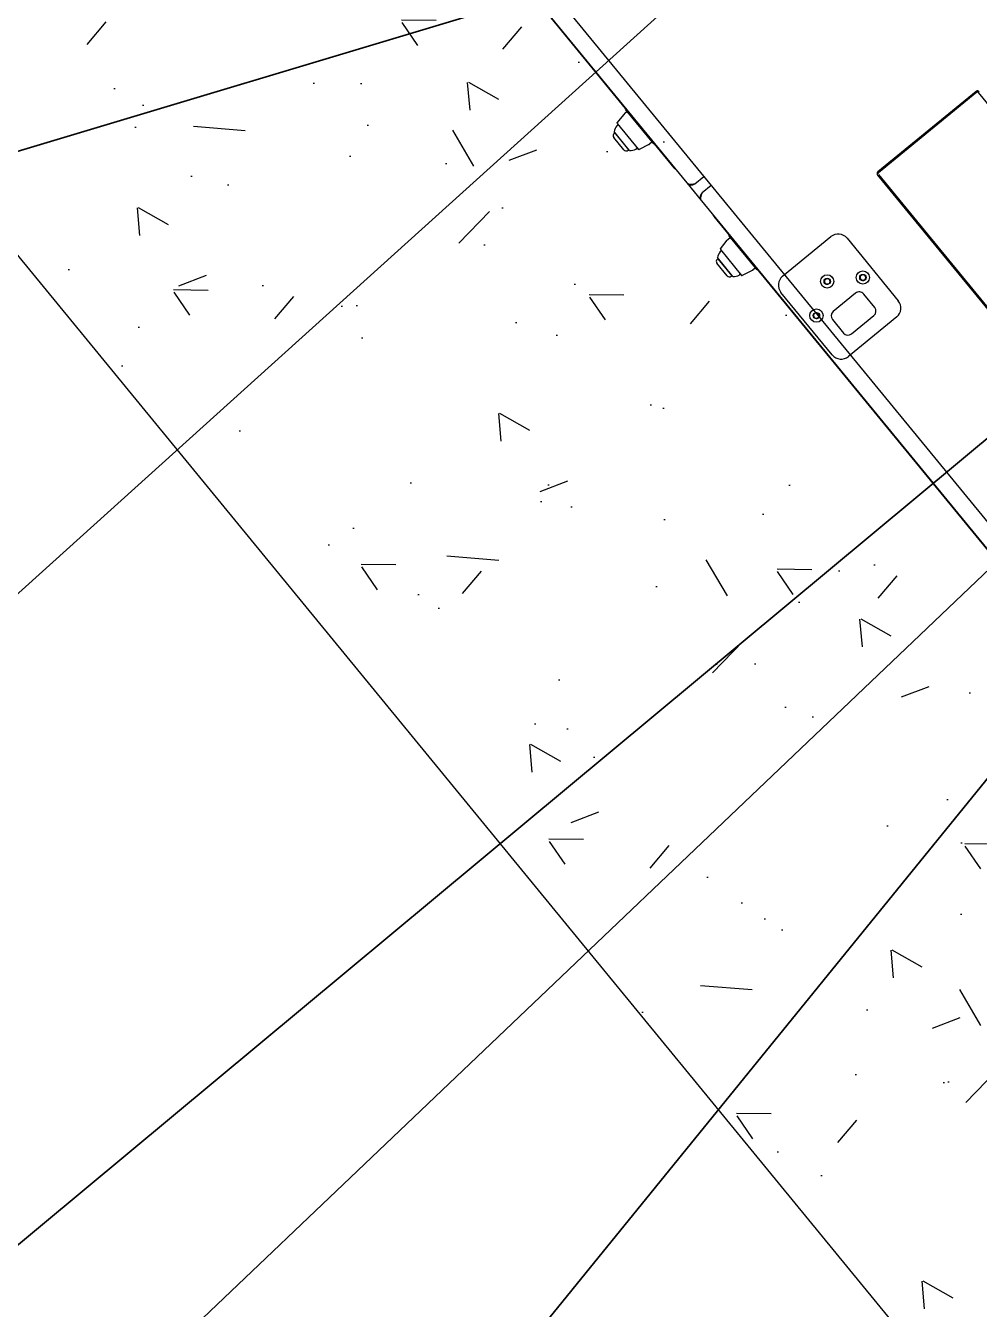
# Model space of a CAD drawing. Header units: metres. Extents: x 214070 to 217049, y 6350584 to 6351315.
# Drawn here: x 214372.164 to 214372.989, y 6351031.701 to 6351032.813 of the extents above; entities that cross this region are included whole.
import ezdxf
from ezdxf.lldxf.tags import DXFTag

# ---------------------------------------------------------------- set-up
doc = ezdxf.new("R2010")
doc.units = ezdxf.units.M
for name, color, linetype in [('230V AC', 5, '230V CABLE'), ('400V AC', 6, '400V CABLE'), ('CAT 6 Cable', 3, 'CAT 6 CABLE')]:
    doc.layers.add(name, color=color, linetype=linetype)
doc.layers.add('FireSS', color=7, linetype='Fire Supression System CABLE', lineweight=25)
doc.layers.add('GG31-E-PLN-001_DC Cable Route Layout Plan_RevA$0$OTHER', color=7, linetype='Continuous', lineweight=30)
doc.styles.add('ISOCP', font='isocp.shx')
tags = doc.linetypes.add('230V CABLE', pattern='A,1,-0.5,["230V",ISOCP,S=0.3,R=0,X=-0.35,Y=-0.15],-0.7', length=2.2).pattern_tags.tags
tags[6] = DXFTag(74, 10)
tags = doc.linetypes.add('400V CABLE', pattern='A,1,-0.5,["400V",ISOCP,S=0.3,R=0,X=-0.35,Y=-0.15],-0.7', length=2.2).pattern_tags.tags
tags[6] = DXFTag(74, 10)
tags = doc.linetypes.add('CAT 6 CABLE', pattern='A,1,-0.5,["CAT6",ISOCP,S=0.3,R=0,X=-0.35,Y=-0.15],-0.9', length=2.4).pattern_tags.tags
tags[6] = DXFTag(74, 10)
tags = doc.linetypes.add('Fire Supression System CABLE', pattern='A,1,-0.5,["FSS",ISOCP,S=0.3,R=0,X=-0.35,Y=-0.15],-0.7', length=2.2).pattern_tags.tags
tags[6] = DXFTag(74, 10)

# ---------------------------------------------------------------- blocks, each defined once
blk = doc.blocks.new('GG31-E-PLN-001_DC Cable Route Layout Plan_RevA$0$SCC')
at = {"layer": 'GG31-E-PLN-001_DC Cable Route Layout Plan_RevA$0$OTHER'}
h = blk.add_hatch(dxfattribs=at)
h.set_pattern_fill('AR-CONC', scale=0.04, angle=-50.64965685767609)
h.set_pattern_definition([(359.3503431423239, (-93.68585742210435, 2.138606351598763), (0.1625044853675563, -0.2377736155121508), [0.03000000000000001, -0.3300000000000001]), (304.3503431423239, (-93.68585742210435, 2.138606351598763), (0.1974723732192054, 0.2336917884477435), [0.024, -0.264]), (49.80178760232391, (-93.67231538160321, 2.118791884155217), (0.3599768556166048, -0.004081828330440906), [0.02549607679999997, -0.2804568447999996]), (355.5345431423239, (-93.62399475095023, 2.189331196887824), (0.2194809325307915, -0.3720916966134502), [0.045, -0.4950000000000001]), (45.98597863232392, (-93.60570469170794, 2.15832355719274), (0.538360805782199, -0.0420433463009515), [0.0382441368, -0.4206855039999999]), (300.5345071323239, (-93.62399475095023, 2.189331196887824), (0.5383608054690231, -0.04204334623731437), [0.036, -0.3960000004]), (330.3503431423239, (-93.6140979957526, 2.145718650306267), (0.02685468915996592, -0.286745227804084), [0.03, -0.33]), (275.3503431423239, (-93.6140979957526, 2.145718650306267), (0.2860092564451406, 0.1086549373035012), [0.024, -0.264]), (20.80178788232391, (-93.61186010551317, 2.121823214415531), (0.312863943263877, -0.1780902886389786), [0.025496076, -0.2804568447999999]), (346.8503431423239, (-93.68585742210435, 2.138606351598763), (0.1060525488437223, 0.08066874043735836), [0, -0.2608, 0, -0.268, 0, -0.265]), (316.8503431423239, (-93.68585742210435, 2.138606351598763), (0.1887176179168756, 0.01866144388251249), [0, -0.1528, 0, -0.2548, 0, -0.101]), (276.8503431423238, (-93.74241562454112, 2.207583229861778), (0.128413779248645, -0.1708388708552017), [0, -0.1, 0, -0.312, 0, -0.414]), (266.8503431423239, (-93.7677780471672, 2.238514565416334), (0.1788739489210354, -0.1549982222265625), [0, -0.13, 0, -0.2072, 0, -0.294])])
h.paths.add_polyline_path([(1.884480484089116, 1.092581029941526), (0.04570484407684372, 3.335102857185064), (-1.655518611220876, 1.940169612916919), (0.1832570287913962, -0.3023522143266186)])
h.paths.add_polyline_path([(-0.02390656751489395, 2.631430880070581), (1.180808506974634, 1.162192441533263), (0.2528684403831347, 0.4013197627878649), (-0.9518466341063929, 1.870558201325182)], flags=16)
h = blk.add_hatch(dxfattribs=at)
h.set_pattern_fill('DEFAULT__8', scale=0.3397486992814, angle=-5.64965685767609, style=0, pattern_type=0)
h.set_pattern_definition([(354.3503431423239, (-7.607132693622781, 4.424413188362799), (0.03344669740509346, 0.3380983541753905), [])])
edge = h.paths.add_edge_path()
edge.add_line((-0.2636710393232002, 1.21988471963919), (0.2144106270722403, 0.636829044565323))
edge.add_spline(control_points=[(-0.2636710393232002, 1.21988471963919), (-0.2644138874743112, 1.220790677471643), (-0.2642985514366494, 1.221956559503671), (-0.2633925941483799, 1.222699407170936)], knot_values=[0, 0, 0, 0, 1, 1, 1, 1], weights=[1, 0.8047378541, 0.8047378541, 1], degree=3, periodic=0)
edge.add_line((-0.178331421131432, 1.292446069591024), (-0.2633925941483797, 1.222699407170936))
edge.add_spline(control_points=[(-0.178331421131432, 1.292446069591024), (-0.1774254631598957, 1.293188917893813), (-0.1762595811157111, 1.293073581979029), (-0.1755167329646001, 1.292167624146576)], knot_values=[0, 0, 0, 0, 1, 1, 1, 1], weights=[1, 0.8047378541, 0.8047378541, 1], degree=3, periodic=0)
edge.add_line((0.3025649334308405, 0.7091119490727085), (-0.1755167329646001, 1.292167624146576))
edge.add_spline(control_points=[(0.3025649334308405, 0.7091119490727085), (0.3033077816373115, 0.7082059911727395), (0.303192445525835, 0.7070401092307331), (0.3022864875358424, 0.7062972609504481)], knot_values=[0, 0, 0, 0, 1, 1, 1, 1], weights=[1, 0.8047378541, 0.8047378541, 1], degree=3, periodic=0)
edge.add_line((0.2172253145188945, 0.6365505985303601), (0.3022864875358422, 0.7062972609504475))
edge.add_spline(control_points=[(0.2172253145188945, 0.6365505985303601), (0.2163193572490796, 0.6358077508405903), (0.2151534752787105, 0.6359230866653536), (0.2144106270722395, 0.6368290445653226)], knot_values=[0, 0, 0, 0, 1, 1, 1, 1], weights=[1, 0.8047378541, 0.8047378541, 1], degree=3, periodic=0)
edge.add_line((-0.2628977558077432, 1.220518780308644), (0.2151839105876974, 0.6374631052347762))
edge.add_spline(control_points=[(0.2165912539601633, 0.6373238819107847), (0.2161382753252559, 0.6369524580658994), (0.2155553346909338, 0.6370101262847907), (0.2151839105876974, 0.6374631052347759)], knot_values=[0, 0, 0, 0, 1, 1, 1, 1], weights=[1, 0.8047378541, 0.8047378541, 1], degree=3, periodic=0)
edge.add_line((0.2165912539601633, 0.6373238819107847), (0.301652426977111, 0.7070705443308721))
edge.add_spline(control_points=[(0.3017916499153825, 0.7084778884032552), (0.3021630740186199, 0.70802490945327), (0.3021054063321955, 0.7074419687662727), (0.3016524269771113, 0.7070705443308727)], knot_values=[0, 0, 0, 0, 1, 1, 1, 1], weights=[1, 0.8047378541, 0.8047378541, 1], degree=3, periodic=0)
edge.add_line((0.3017916499153825, 0.7084778884032552), (-0.176290016480058, 1.291533563477123))
edge.add_spline(control_points=[(-0.1776973605726999, 1.291672786210599), (-0.1772443812176157, 1.292044210645998), (-0.1766614405279325, 1.29198654235959), (-0.1762900164800572, 1.291533563477123)], knot_values=[0, 0, 0, 0, 1, 1, 1, 1], weights=[1, 0.8047378541, 0.8047378541, 1], degree=3, periodic=0)
edge.add_line((-0.1776973605726999, 1.291672786210599), (-0.2627585335896476, 1.221926123790511))
edge.add_spline(control_points=[(-0.2628977558077432, 1.220518780308644), (-0.2632691798556186, 1.220971759191111), (-0.2632115122245553, 1.221554699945625), (-0.2627585335896478, 1.221926123790511)], knot_values=[0, 0, 0, 0, 1, 1, 1, 1], weights=[1, 0.8047378541, 0.8047378541, 1], degree=3, periodic=0)
at = {"layer": 'GG31-E-PLN-001_DC Cable Route Layout Plan_RevA$0$OTHER', "color": 7}
for p, q in [((-0.9079971002224783, 1.82116267317075), (0.2130219796286754, 0.4539976419296909)), ((-0.8917258441633402, 1.777188496735359), (-0.4400483136813378, 1.226334603013672)), ((-0.7174848792808568, 1.565161993912948), (-0.4288334730761019, 1.213130422038098)), ((-0.178331421131432, 1.292446069591024), (-0.2633925941483799, 1.222699407170936)), ((-0.1776973605726999, 1.291672786210599), (-0.2627585335896478, 1.221926123790511)), ((0.3017916499153825, 0.7084778884032552), (-0.1762900164800572, 1.291533563477123)), ((-0.4891007004236201, 1.265175434893822), (-0.4831654125967217, 1.272597239975794)), ((-0.4803393185544076, 1.274999298531337), (-0.4827246561699514, 1.273043419820422)), ((-0.4573376175318122, 1.246947036208264), (-0.4817829603586778, 1.276759925649921)), ((-0.4912134469260279, 1.256560653843913), (-0.4917547450987776, 1.256116811611501)), ((-0.4783002502795091, 1.241285204514933), (-0.4916155221605054, 1.257524155683885)), ((-0.4912134469260279, 1.256560653843913), (-0.4791662961809484, 1.241868269458315)), ((-0.4890968522513113, 1.264546126365659), (-0.4707477198204453, 1.242168012858061)), ((-0.4832259545945314, 1.241772484070847), (-0.492102802453684, 1.252598451441797)), ((-0.4862994775497222, 1.250567707589362), (-0.486067492207015, 1.250757926026403)), ((-0.4840802655757077, 1.247861215735371), (-0.4838482802329995, 1.248051434172413)), ((-0.461690487840146, 1.246406993348036), (-0.4701313631653452, 1.242040936086919)), ((-0.4587812593360825, 1.248707663326848), (-0.4611665969516263, 1.246751784615934)), ((-0.4573376173472754, 1.246947035983209), (-0.4571056320045681, 1.247137254420251)), ((-0.4797075943536973, 1.241424427225903), (-0.4791662961809484, 1.241868269458315)), ((-0.4288334730761019, 1.213130422038098), (-0.4161522617722904, 1.197664754272076)), ((-0.4217967533884259, 1.212434307847719), (-0.4140639196742057, 1.218774913361223)), ((-0.2636710393232002, 1.21988471963919), (0.2144106270722395, 0.6368290445653226)), ((-0.2628977558077432, 1.220518780308644), (0.2151839105876974, 0.6374631052347759)), ((-0.4077233140130732, 1.211042079466958), (-0.4154561477272933, 1.204701473953454)), ((-0.4161522617722904, 1.197664754272076), (-0.0006887424556047961, 0.6909765046469802)), ((-0.4054013903936644, 1.184080137580944), (0.173088253181815, 0.4785695661315161)), ((-0.3923804208024393, 1.167726968064878), (-0.392148435459732, 1.167917186501921)), ((-0.3679350777910377, 1.137914078398166), (-0.392380420636357, 1.167726967862329)), ((-0.3996981606828465, 1.156142477083725), (-0.3937628728559481, 1.163564282165695)), ((-0.3909367788320868, 1.165966340743744), (-0.3933221164476315, 1.16401046203283)), ((-0.3458638258531019, 1.132445622386567), (-0.3041065232201738, 1.166684892631899)), ((-0.2900330831430988, 1.16529266486416), (-0.2456488435520772, 1.111162827649323)), ((-0.4018109071852543, 1.147527696033816), (-0.402352205358004, 1.147083853801404)), ((-0.3888977105387346, 1.132252246704835), (-0.4022129824197318, 1.148491197873787)), ((-0.4018109071852543, 1.147527696033816), (-0.3897637564401739, 1.132835311648217)), ((-0.3996943125105377, 1.155513168555561), (-0.3813451800796708, 1.133135055047964)), ((-0.3938234148537569, 1.13273952626075), (-0.4027002627129104, 1.143565493631699)), ((-0.3968969378089486, 1.141534749779264), (-0.3966649524662405, 1.141724968216305)), ((-0.3946777258349332, 1.138828257925274), (-0.3944457404922259, 1.139018476362316)), ((-0.3722879480993724, 1.137374035537939), (-0.3807288234430244, 1.133007978299327)), ((-0.369378719595308, 1.13967470551675), (-0.3717640572108527, 1.137718826805836)), ((-0.3903050546129236, 1.132391469415806), (-0.3897637564401739, 1.132835311648217)), ((-0.3028718143336215, 1.064242345786467), (-0.3472560539246432, 1.118372183001305)), ((-0.2826650129084678, 1.11766692017692), (-0.3019970979141933, 1.101815405802645)), ((-0.2661173847475462, 1.10537155516765), (-0.275628293220791, 1.116970805986539)), ((-0.3026932119407375, 1.094778686098761), (-0.2931823034674919, 1.08317943527987)), ((-0.2470410723253407, 1.09708938765104), (-0.2887983749582697, 1.062850117405707)), ((-0.2861455837798159, 1.08248332108949), (-0.2668134987740896, 1.098334835463764))]:
    blk.add_line(p, q, dxfattribs=at)
blk.add_lwpolyline([(0.04570484407684372, 3.335102857185064), (1.884480484089116, 1.092581029941526), (0.1832570287913962, -0.3023522143266186), (-1.655518611220876, 1.940169612916919)], close=True, dxfattribs=at)
for centre, radius in [((-0.2763470812974411, 1.131253079483269), 0.00575), ((-0.3072314787076111, 1.1279133226323), 0.00575), ((-0.3072314787076111, 1.1279133226323), 0.00275), ((-0.3072314787076111, 1.1279133226323), 0.0026000422128), ((-0.3072314787076111, 1.1279133226323), 0.0025), ((-0.2763470812974411, 1.131253079483269), 0.00275), ((-0.2763470812974411, 1.131253079483269), 0.0026000422128), ((-0.2763470812974411, 1.131253079483269), 0.0025), ((-0.3165578168994552, 1.098281930576843), 0.00575), ((-0.3165578168994552, 1.098281930576843), 0.00275), ((-0.3165578168994552, 1.098281930576843), 0.0026000422128), ((-0.3165578168994552, 1.098281930576843), 0.0025)]:
    blk.add_circle(centre, radius, dxfattribs=at)
for centre, radius, start, end in [((-0.1770632999955151, 1.29089950280767), 0.002, 39.35034314232389, 129.3503431423239), ((-0.1770632999955151, 1.29089950280767), 0.001, 39.35034314232389, 129.3503431423239), ((-0.4808224744753025, 1.270723569656644), 0.003, 129.3503431423239, 141.3503180409646), ((-0.4816912002749651, 1.256296215299956), 0.01, 140.5734876596013, 172.9466263620598), ((-0.4910232287657896, 1.256328668838788), 0.0003, 39.35034314232389, 129.3503431423239), ((-0.4816912002749651, 1.256296215299956), 0.01, 132.1976761438565, 140.4515990350117), ((-0.4887102112137587, 1.26486315610987), 0.0005, 141.3503180409646, 219.3503431423239), ((-0.4901695936834942, 1.254183603137935), 0.0025, 129.3503431423239, 219.3503448098506), ((-0.4630687786462753, 1.249071634779712), 0.003, 297.3503682436832, 309.3503431423239), ((-0.4812927457689815, 1.24335763569947), 0.0025, 219.3503414747972, 309.3503431423239), ((-0.4793565143596403, 1.242100254485945), 0.0003, 309.3503431423239, 39.35034314232389), ((-0.4775598734625914, 1.251257759084514), 0.01, 265.7540599225879, 298.1267633605552), ((-0.4775598734625914, 1.251257759084514), 0.01, 298.2490872496361, 306.5030635675562), ((-0.4703610787828927, 1.242485042602272), 0.0005, 219.3503431423239, 297.3503682436832), ((-0.4357952550664992, 1.229821936105151), 0.0055, 219.3503431423239, 231.8435117799253), ((-0.4249670562189918, 1.21630072479485), 0.005, 219.3503431423239, 309.3503431423239), ((-0.2621244730124621, 1.221152840387582), 0.002, 129.3503431423239, 219.3503431423239), ((-0.2621244730124621, 1.221152840387582), 0.001, 129.3503431423239, 219.3503431423239), ((-0.4122858449151803, 1.200835057028828), 0.005, 129.3503431423239, 219.3503431423239), ((-0.4011483317788258, 1.187567470672422), 0.0055, 206.8559086347565, 219.3503431423239), ((-0.2977659175774949, 1.158952058760141), 0.01, 39.35034314232389, 129.3503431423239), ((-0.3914199347529825, 1.161690611869052), 0.003, 129.3503431423239, 141.3503180409646), ((-0.4007670539611743, 1.145150645350343), 0.0025, 129.3503431423239, 219.3503448098506), ((-0.3922886605341906, 1.147263257489858), 0.01, 140.5734876596013, 172.9466263620598), ((-0.401620689025016, 1.14729571102869), 0.0003, 39.35034314232389, 129.3503431423239), ((-0.3922886605341906, 1.147263257489858), 0.01, 132.1976761438565, 140.4515990350117), ((-0.3993076714729851, 1.155830198299772), 0.0005, 141.3503180409646, 219.3503431423239), ((-0.3881573337218178, 1.142224801274416), 0.01, 298.2490872496361, 306.5030635675562), ((-0.3736662389055017, 1.140038676969614), 0.003, 297.3503682436832, 309.3503431423239), ((-0.391890206028207, 1.134324677889372), 0.0025, 219.3503414747972, 309.3503431423239), ((-0.3899539746188658, 1.133067296675848), 0.0003, 309.3503431423239, 39.35034314232389), ((-0.3881573337218178, 1.142224801274416), 0.01, 265.7540599225879, 298.1267633605552), ((-0.3809585390421191, 1.133452084792175), 0.0005, 219.3503431423239, 297.3503682436832), ((-0.339523220210423, 1.124712788514809), 0.01, 129.3503431423239, 219.3503431423239), ((-0.3072314787076111, 1.1279133226323), 0.0025, 114.3503347217384, 54.35034308743185), ((-0.2763470812974411, 1.131253079483269), 0.0025, 114.3503347217384, 54.35034308743185), ((-0.2794947100779011, 1.113800503229787), 0.005, 39.35034314232389, 129.3503431423239), ((-0.2988267950836274, 1.097948988855513), 0.005, 129.3503431423239, 219.3503431423239), ((-0.2699838016046563, 1.102201252410898), 0.005, 309.3503431423239, 39.35034314232389), ((-0.2533816779864733, 1.104822221545303), 0.01, 309.3503431423239, 39.35034314232389), ((-0.3165578168994552, 1.098281930576843), 0.0025, 114.3503347217384, 54.35034308743185), ((-0.2893158866103818, 1.086349738036622), 0.005, 219.3503431423239, 309.3503431423239), ((-0.2951389806194022, 1.070582951299971), 0.01, 219.3503431423239, 309.3503431423239)]:
    blk.add_arc(centre, radius, start, end, dxfattribs=at)
for points, knots in [([(-0.4894020671227564, 1.262663517108096), (-0.489403991923095, 1.262661186342942), (-0.4894072319976805, 1.262657187114196), (-0.4894112247223896, 1.262651702803509), (-0.4894132211157771, 1.262648476708921), (-0.4894140899724393, 1.262646172739315), (-0.4894137052704233, 1.262645703566976)], [0, 0, 0, 0, 0.4206839935, 0.7254608785, 0.9155444759999999, 1, 1, 1, 1]), ([(-0.4894137052704233, 1.262645703566976), (-0.4894132545230052, 1.262645153847422), (-0.4894101653038661, 1.262646334781785), (-0.4894062141306259, 1.262648766145095), (-0.4893988359483536, 1.262653908266863), (-0.4893894988601941, 1.262661126580268), (-0.4893775157049172, 1.262670768381714), (-0.4893631983940798, 1.262682685294047), (-0.489346464875676, 1.262696910911695), (-0.4893194265513268, 1.26272027532469), (-0.4892800179640195, 1.26275494803881), (-0.4892262557734126, 1.262802869690846), (-0.4891640802242749, 1.262858751380798), (-0.4890940037553451, 1.262922044475948), (-0.4890166141747567, 1.262992110128063), (-0.4889007386299662, 1.263097085063124), (-0.4887429005255681, 1.263239903048154), (-0.4885416076444127, 1.263421210368211), (-0.4884019821829915, 1.263546157304202), (-0.4883303556298531, 1.263610015829524)], [0, 0, 0, 0, 0.0014697309, 0.005091208, 0.0110203995, 0.0192685402, 0.0298277806, 0.0426849693, 0.0578246624, 0.0752177116, 0.1165681193, 0.1663347931, 0.2241105071, 0.2893955607, 0.3615530172999999, 0.4399344896, 0.6126387025, 0.8016168726999999, 1, 1, 1, 1]), ([(-0.4624234433654744, 1.253829323153708), (-0.4624443348862739, 1.253824008027739), (-0.4625012352029509, 1.253811742939417), (-0.4625779881540559, 1.253811194320606), (-0.4626031143423885, 1.253841837551104)], [0, 0, 0, 0, 0.3523289852000001, 1, 1, 1, 1]), ([(-0.4716886941318332, 1.24331429136094), (-0.4717653453574728, 1.243256562261278), (-0.4719152135575309, 1.24314411003434), (-0.4721324366275459, 1.242982239561533), (-0.4723034143881693, 1.242855452226783), (-0.4724290578611807, 1.242762391465806), (-0.4725129290636598, 1.242700227689581), (-0.4725887250575855, 1.242643908506056), (-0.4726557073996167, 1.242593884646304), (-0.4727132364309865, 1.24255055252653), (-0.4727549604282606, 1.24251870068713), (-0.4727831713316739, 1.242496763382705), (-0.4728004005324777, 1.242483140817296), (-0.4728148915285155, 1.242471435726809), (-0.4728266948171251, 1.242461573095941), (-0.4728356023979492, 1.242453830966823), (-0.4728420909699844, 1.242447602431265), (-0.4728452491924093, 1.242444204006248), (-0.4728470124287538, 1.242441405938562), (-0.4728465616444275, 1.242440856173998)], [0, 0, 0, 0, 0.1983808386, 0.3873537963000001, 0.5600547164999999, 0.6384363901, 0.7105952803, 0.7758817708, 0.8336584973000001, 0.8834272299, 0.9247798071, 0.9421736273000001, 0.9573137796, 0.9701713298000001, 0.9807308624, 0.9889792328, 0.9949085984999999, 0.9985302003000001, 1, 1, 1, 1]), ([(-0.4728465616444275, 1.242440856173998), (-0.4728461769608652, 1.242440387024164), (-0.4728437474101819, 1.242440787612883), (-0.4728401926848305, 1.242442113207288), (-0.4728340323643936, 1.242444953975919), (-0.4728294758106104, 1.242447347661678), (-0.4728268130880675, 1.242448778476553)], [0, 0, 0, 0, 0.084455524, 0.2745391215, 0.5793160065, 1, 1, 1, 1]), ([(-0.4288334730761019, 1.213130422038098), (-0.4286998245288576, 1.212967427827248), (-0.4283641294113414, 1.212671047437945), (-0.4277257685589779, 1.212370929787201), (-0.4269618578134056, 1.212189736956251), (-0.4260839162844485, 1.212109602764426), (-0.425106456662145, 1.212113240613456), (-0.4236636277497121, 1.212207978892042), (-0.422553442826751, 1.212343157589275), (-0.4217967533884259, 1.212434307847719)], [0, 0, 0, 0, 0.0864761166, 0.18044489, 0.2866780265, 0.4070122358, 0.5413549943, 0.6873139502, 1, 1, 1, 1]), ([(-0.4161522617722904, 1.197664754272076), (-0.416285909987371, 1.197827748077828), (-0.4165107748666257, 1.198215013208793), (-0.4166799936900594, 1.198899801172675), (-0.4167080013279163, 1.199684432955737), (-0.4166145556478176, 1.200561076927618), (-0.4164194604107729, 1.201518893464085), (-0.4160438632527201, 1.202915166869342), (-0.4156937885159273, 1.203977323403415), (-0.4154561477272933, 1.204701473953454)], [0, 0, 0, 0, 0.0864759086, 0.1804475752, 0.2866761827, 0.4070230679, 0.5413652636999999, 0.6873192911, 1, 1, 1, 1]), ([(-0.3828236592426553, 1.156751540765526), (-0.3828329647684887, 1.156732095668485), (-0.3828561395223629, 1.156678702719098), (-0.3828717155887809, 1.156603545868911), (-0.3828465897510664, 1.156572903066018)], [0, 0, 0, 0, 0.3523281746, 1, 1, 1, 1]), ([(-0.3999995273819819, 1.153630559297999), (-0.4000014521823205, 1.153628228532845), (-0.4000046922569069, 1.153624229304097), (-0.4000086849816151, 1.153618744993411), (-0.4000106813750035, 1.153615518898824), (-0.4000115502316657, 1.153613214929218), (-0.4000111655481033, 1.153612745779384)], [0, 0, 0, 0, 0.4206839935, 0.7254608785, 0.9155444759, 1, 1, 1, 1]), ([(-0.4000111655481033, 1.153612745779384), (-0.4000107147822307, 1.153612196037325), (-0.4000076255630916, 1.153613376971687), (-0.4000036743898523, 1.153615808334997), (-0.3999962962260337, 1.15362095047927), (-0.3999869591194196, 1.153628168770171), (-0.3999749759641436, 1.153637810571617), (-0.3999606586533062, 1.153649727483949), (-0.3999439251349015, 1.153663953101597), (-0.3999168868290068, 1.153687317537098), (-0.399877478223245, 1.153721990228712), (-0.3998237160326381, 1.153769911880748), (-0.3997615404835004, 1.153825793570701), (-0.3996914640145706, 1.15388908666585), (-0.3996140744339831, 1.153959152317966), (-0.3994981988891926, 1.154064127253026), (-0.3993403607847936, 1.154206945238057), (-0.3991390679036391, 1.154388252558114), (-0.398999442442217, 1.154513199494104), (-0.3989278158890786, 1.154577058019426)], [0, 0, 0, 0, 0.0014697309, 0.005091208, 0.0110203995, 0.0192685402, 0.0298277806, 0.0426849693, 0.0578246624, 0.0752177116, 0.1165681193, 0.1663347931, 0.2241105071, 0.2893955607, 0.3615530172999999, 0.4399344896, 0.6126387025, 0.8016168726999999, 1, 1, 1, 1]), ([(-0.3822861543910596, 1.134281333550843), (-0.3823628056166983, 1.13422360445118), (-0.3825126738167564, 1.134111152224242), (-0.3827298968867714, 1.133949281751436), (-0.3829008746473948, 1.133822494416685), (-0.3830265181388599, 1.133729433678214), (-0.3831103893228853, 1.133667269879483), (-0.3831861853168119, 1.133610950695958), (-0.3832531676588431, 1.133560926836206), (-0.383310696690212, 1.133517594716432), (-0.3833524206874861, 1.133485742877032), (-0.3833806315909003, 1.133463805572608), (-0.3833978607917041, 1.133450183007198), (-0.3834123517877419, 1.133438477916712), (-0.3834241550763506, 1.133428615285843), (-0.3834330626571756, 1.133420873156726), (-0.3834395512292099, 1.133414644621167), (-0.3834427094516357, 1.13341124619615), (-0.3834444726879793, 1.133408448128464), (-0.3834440219036539, 1.1334078983639)], [0, 0, 0, 0, 0.1983808386, 0.3873537963000001, 0.5600547164999999, 0.6384363901, 0.7105952803, 0.7758817708, 0.8336584973000001, 0.8834272299, 0.9247798071, 0.9421736273000001, 0.9573137796, 0.9701713298000001, 0.9807308624, 0.9889792328, 0.9949085984999999, 0.9985302003000001, 1, 1, 1, 1]), ([(-0.3834440219036539, 1.1334078983639), (-0.3834436372200916, 1.133407429214066), (-0.3834412076694074, 1.133407829802786), (-0.3834376529440569, 1.13340915539719), (-0.3834314926236191, 1.133411996165822), (-0.3834269360698368, 1.133414389851581), (-0.3834242733472939, 1.133415820666456)], [0, 0, 0, 0, 0.0844555241, 0.2745391215, 0.5793160065, 1, 1, 1, 1])]:
    blk.add_open_spline(points, degree=3, knots=knots, dxfattribs=at)
blk = doc.blocks.new('GG31-E-PLN-001_DC Cable Route Layout Plan_RevA')
at = {"layer": 'GG31-E-PLN-001_DC Cable Route Layout Plan_RevA$0$OTHER', "color": 8}
blk.add_blockref('GG31-E-PLN-001_DC Cable Route Layout Plan_RevA$0$SCC', (229060.5356727778, 6321985.953791623), dxfattribs=at)

msp = doc.modelspace()

# ---------------------------------------------------------------- block references
msp.add_blockref('GG31-E-PLN-001_DC Cable Route Layout Plan_RevA', (-14687.37069500599, 29045.50982125732))

# ---------------------------------------------------------------- next in the draw order: linework, layer by layer
at = {"layer": '230V AC', "lineweight": 35, "ltscale": 7, "flags": 128}
msp.add_lwpolyline([(214373.0857006836, 6351032.529950881), (214369.677108939, 6351029.693263127), (214373.4339372143, 6351023.506855049), (214375.9554713427, 6351024.256348185)], dxfattribs=at)
at = {"layer": '400V AC', "lineweight": 35, "ltscale": 7, "flags": 128}
msp.add_lwpolyline([(214373.1329895022, 6351032.471119728), (214370.0269040458, 6351029.511857608), (214373.488801578, 6351023.651580694), (214375.5693352211, 6351024.687841112)], dxfattribs=at)
at = {"layer": 'CAT 6 Cable', "lineweight": 35, "ltscale": 7, "flags": 128}
msp.add_lwpolyline([(214373.3558744488, 6351033.403445127), (214369.316880828, 6351029.757708072), (214373.3747319598, 6351023.228091117), (214375.9703164753, 6351024.190929365)], dxfattribs=at)
at = {"layer": 'CAT 6 Cable', "lineweight": 35, "ltscale": 7}
msp.add_lwpolyline([(214372.7406064976, 6351032.879483329), (214370.6920117454, 6351032.264770024), (214368.6579806872, 6351032.502339694)], dxfattribs=at)
at = {"layer": 'FireSS', "lineweight": 35, "ltscale": 7, "flags": 128}
msp.add_lwpolyline([(214373.2086368529, 6351032.42210043), (214370.5691232812, 6351029.172178465), (214373.5944063996, 6351023.988034596), (214375.5305954732, 6351024.727201396)], dxfattribs=at)

doc.saveas('drawing.dxf')
